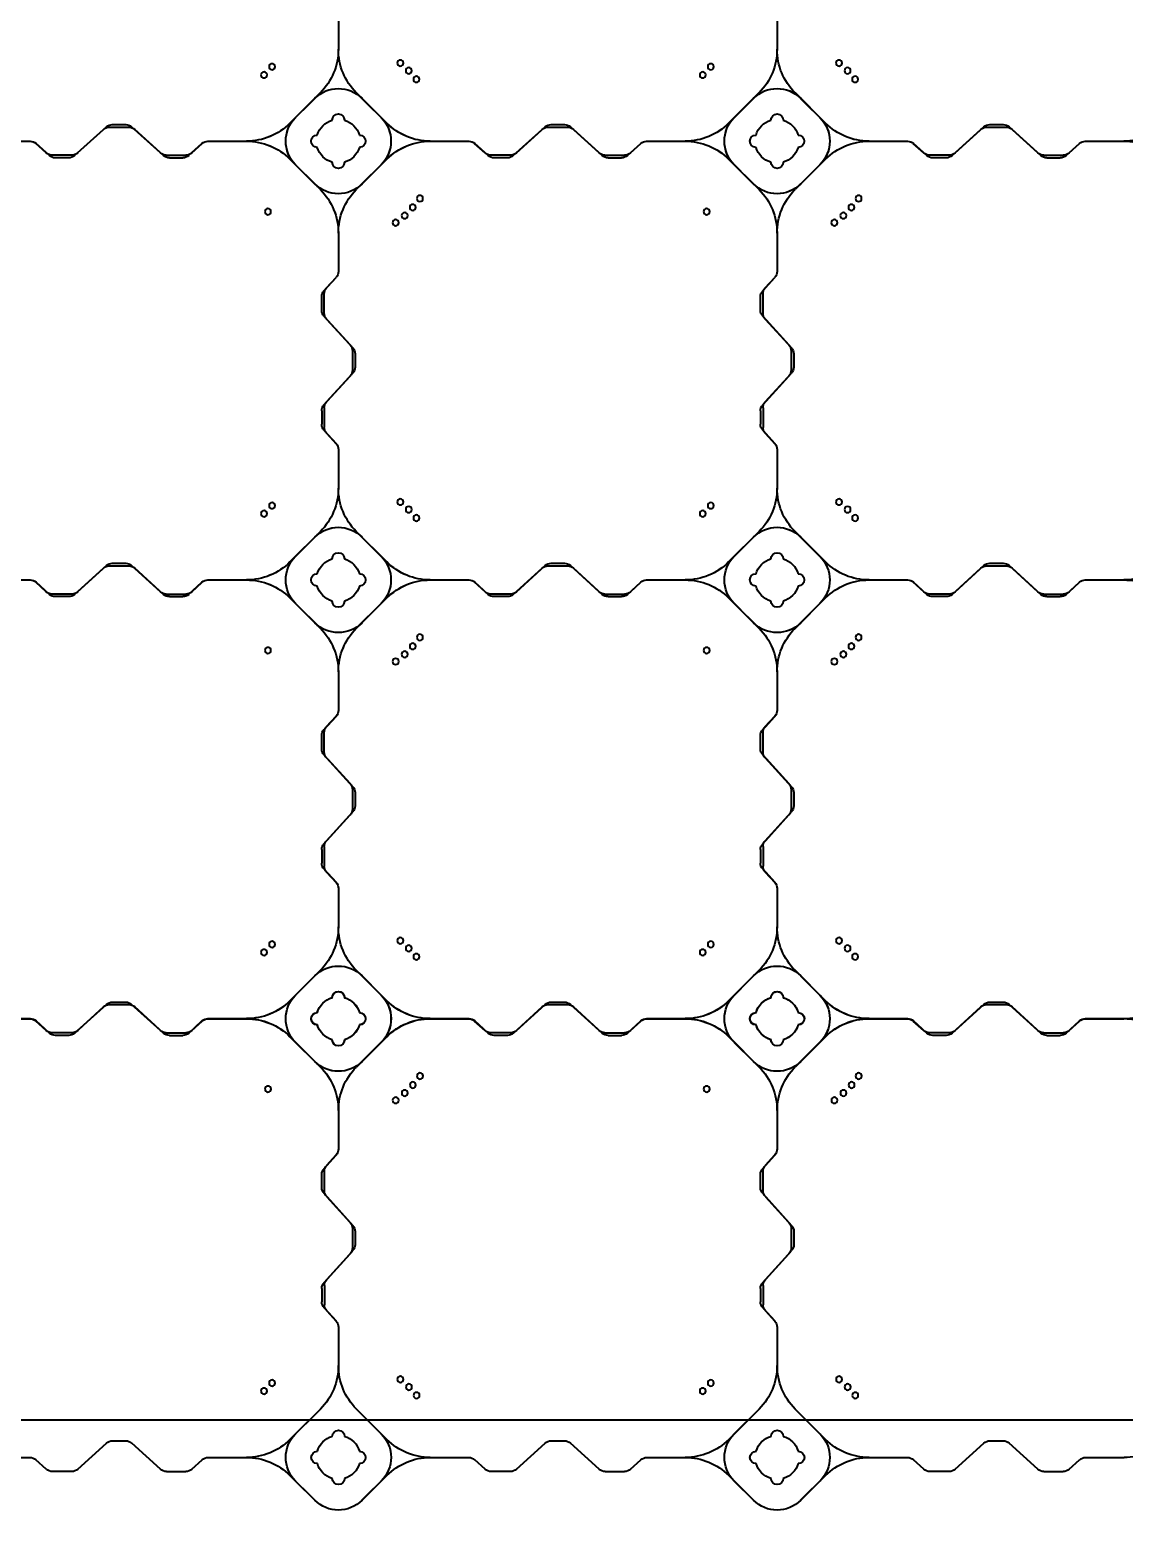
# Model space of a CAD drawing. Header units: millimetres. Extents: x -1612139 to -1260738, y 1141106 to 1536160.
# Drawn here: x -1315370 to -1314124, y 1253728 to 1255438 of the extents above; entities that cross this region are included whole.
import ezdxf

# ---------------------------------------------------------------- set-up
doc = ezdxf.new("R2010")
doc.units = ezdxf.units.MM
doc.header["$LTSCALE"] = 10
doc.layers.get('0').update_dxf_attribs({"linetype": 'CONTINUOUS'})
doc.layers.get('DEFPOINTS').update_dxf_attribs({"linetype": 'CONTINUOUS'})
doc.layers.add('W-FLOAT_BOWL浮筒', color=253, linetype='CONTINUOUS')
doc.styles.add('STANDARD_T3', font='simplex.shx', dxfattribs={"width": 0.7, "bigfont": 'gbcbig.shx'})
doc.dimstyles.new('W&&200', dxfattribs={"dimtxt": 700, "dimasz": 200, "dimexe": 500, "dimexo": 600, "dimgap": 200, "dimtad": 1, "dimdec": 0, "dimzin": 0, "dimdsep": 46, "dimtxsty": 'STANDARD_T3', "dimcen": 0.09, "dimclrd": 1, "dimclre": 1, "dimclrt": 7, "dimazin": 2, "dimtfac": 1, "dimtdec": 0, "dimtix": 1, "dimtmove": 2, "dimatfit": 3, "dimfxl": 100, "dimtolj": 1, "dimtzin": 0, "dimarcsym": 0})

# ---------------------------------------------------------------- blocks, each defined once
blk = doc.blocks.new('蓝色')
at = {"layer": 'W-FLOAT_BOWL浮筒', "color": 5}
for p, q in [((17979.5, 1549.2), (17951.2, 1520.9)), ((17957.5, 1527.3), (17979.4, 1549.2)), ((18033.2, 1549.2), (18055.2, 1527.3)), ((18033.2, 1549.2), (18061.5, 1520.9)), ((18479.5, 1549.2), (18451.2, 1520.9)), ((18457.5, 1527.3), (18479.4, 1549.2)), ((18533.2, 1549.2), (18555.2, 1527.3)), ((18533.2, 1549.2), (18561.5, 1520.9)), ((17673.5, 1513.8), (17661.6, 1503)), ((17702.5, 1516.4), (17680.2, 1516.4)), ((17709.2, 1513.8), (17742, 1484)), ((17803.5, 1513.8), (17770.7, 1484)), ((17810.2, 1516.4), (17832.5, 1516.4)), ((17839.2, 1513.8), (17851.1, 1503)), ((18173.5, 1513.8), (18161.6, 1503)), ((18202.5, 1516.4), (18180.2, 1516.4)), ((18209.2, 1513.8), (18242, 1484)), ((18303.5, 1513.8), (18270.7, 1484)), ((18310.2, 1516.4), (18332.5, 1516.4)), ((18339.2, 1513.8), (18351.1, 1503)), ((18673.5, 1513.8), (18661.6, 1503)), ((18702.5, 1516.4), (18680.2, 1516.4)), ((18709.2, 1513.8), (18742, 1484)), ((18803.5, 1513.8), (18770.7, 1484)), ((18810.2, 1516.4), (18832.5, 1516.4)), ((18839.2, 1513.8), (18851.1, 1503)), ((17610.9, 1500.4), (17654.9, 1500.4)), ((17857.8, 1500.4), (17901.6, 1500.4)), ((18110.9, 1500.4), (18154.9, 1500.4)), ((18357.8, 1500.4), (18401.6, 1500.4)), ((18610.9, 1500.4), (18654.9, 1500.4)), ((18857.8, 1500.4), (18901.6, 1500.4)), ((17748.7, 1481.4), (17764, 1481.4)), ((17985.8, 1445.1), (17951.1, 1479.9)), ((17957.5, 1473.5), (17985.8, 1445.2)), ((18026.8, 1445.1), (18061.6, 1479.9)), ((18055.2, 1473.5), (18026.8, 1445.2)), ((18248.7, 1481.4), (18264, 1481.4)), ((18485.8, 1445.1), (18451.1, 1479.9)), ((18457.5, 1473.5), (18485.8, 1445.2)), ((18526.8, 1445.1), (18561.6, 1479.9)), ((18555.2, 1473.5), (18526.8, 1445.2)), ((18748.7, 1481.4), (18764, 1481.4)), ((18006.3, 1351.6), (18006.3, 1395.8)), ((18006.3, 1351.8), (18006.3, 1395.8)), ((18506.3, 1351.6), (18506.3, 1395.8)), ((18506.3, 1351.8), (18506.3, 1395.8)), ((17989.9, 1329.7), (18003.7, 1344.9)), ((17992.9, 1333.2), (18003.7, 1345.1)), ((18489.9, 1329.7), (18503.7, 1344.9)), ((18492.9, 1333.2), (18503.7, 1345.1)), ((17987.3, 1307.7), (17987.3, 1323)), ((17990.3, 1304.2), (17990.3, 1326.5)), ((18487.3, 1307.7), (18487.3, 1323)), ((18490.3, 1304.2), (18490.3, 1326.5)), ((17989.9, 1301), (18019.7, 1268.2)), ((18489.9, 1301), (18519.7, 1268.2)), ((17992.9, 1297.5), (18022.7, 1264.7)), ((18492.9, 1297.5), (18522.7, 1264.7)), ((18022.3, 1239.2), (18022.3, 1261.5)), ((18025.3, 1242.7), (18025.3, 1258)), ((18522.3, 1239.2), (18522.3, 1261.5)), ((18525.3, 1242.7), (18525.3, 1258)), ((17989.9, 1199.7), (18019.7, 1232.5)), ((17992.9, 1203.2), (18022.7, 1236)), ((18489.9, 1199.7), (18519.7, 1232.5)), ((18492.9, 1203.2), (18522.7, 1236)), ((17987.3, 1193), (17987.3, 1177.7)), ((17990.3, 1196.5), (17990.3, 1174.2)), ((18487.3, 1193), (18487.3, 1177.7)), ((18490.3, 1196.5), (18490.3, 1174.2)), ((17989.9, 1171), (18003.7, 1155.8)), ((17992.9, 1167.5), (18003.7, 1155.6)), ((18489.9, 1171), (18503.7, 1155.8)), ((18492.9, 1167.5), (18503.7, 1155.6)), ((18006.3, 1105.1), (18006.3, 1149.1)), ((18006.3, 1105.1), (18006.3, 1148.9)), ((18506.3, 1105.1), (18506.3, 1149.1)), ((18506.3, 1105.1), (18506.3, 1148.9)), ((17951.1, 1020.9), (17985.8, 1055.6)), ((17979.5, 1049.2), (17951.2, 1020.9)), ((17957.5, 1027.2), (17985.8, 1055.5)), ((17957.5, 1027.3), (17979.4, 1049.2)), ((18061.6, 1020.9), (18026.8, 1055.6)), ((18055.2, 1027.2), (18026.8, 1055.5)), ((18033.2, 1049.2), (18055.2, 1027.3)), ((18033.2, 1049.2), (18061.5, 1020.9)), ((18451.1, 1020.9), (18485.8, 1055.6)), ((18479.5, 1049.2), (18451.2, 1020.9)), ((18457.5, 1027.2), (18485.8, 1055.5)), ((18457.5, 1027.3), (18479.4, 1049.2)), ((18561.6, 1020.9), (18526.8, 1055.6)), ((18555.2, 1027.2), (18526.8, 1055.5)), ((18533.2, 1049.2), (18555.2, 1027.3)), ((18533.2, 1049.2), (18561.5, 1020.9)), ((17673.5, 1013.8), (17661.6, 1003)), ((17677, 1016.8), (17661.8, 1003)), ((17702.5, 1016.4), (17680.2, 1016.4)), ((17699, 1019.4), (17683.7, 1019.4)), ((17705.7, 1016.8), (17738.5, 987)), ((17709.2, 1013.8), (17742, 984)), ((17803.5, 1013.8), (17770.7, 984)), ((17807, 1016.8), (17774.2, 987)), ((17810.2, 1016.4), (17832.5, 1016.4)), ((17813.7, 1019.4), (17829, 1019.4)), ((17835.7, 1016.8), (17850.9, 1003)), ((17839.2, 1013.8), (17851.1, 1003)), ((18173.5, 1013.8), (18161.6, 1003)), ((18177, 1016.8), (18161.8, 1003)), ((18202.5, 1016.4), (18180.2, 1016.4)), ((18199, 1019.4), (18183.7, 1019.4)), ((18205.7, 1016.8), (18238.5, 987)), ((18209.2, 1013.8), (18242, 984)), ((18303.5, 1013.8), (18270.7, 984)), ((18307, 1016.8), (18274.2, 987)), ((18310.2, 1016.4), (18332.5, 1016.4)), ((18313.7, 1019.4), (18329, 1019.4)), ((18335.7, 1016.8), (18350.9, 1003)), ((18339.2, 1013.8), (18351.1, 1003)), ((18673.5, 1013.8), (18661.6, 1003)), ((18677, 1016.8), (18661.8, 1003)), ((18702.5, 1016.4), (18680.2, 1016.4)), ((18699, 1019.4), (18683.7, 1019.4)), ((18705.7, 1016.8), (18738.5, 987)), ((18709.2, 1013.8), (18742, 984)), ((18803.5, 1013.8), (18770.7, 984)), ((18807, 1016.8), (18774.2, 987)), ((18810.2, 1016.4), (18832.5, 1016.4)), ((18813.7, 1019.4), (18829, 1019.4)), ((18835.7, 1016.8), (18850.9, 1003)), ((18839.2, 1013.8), (18851.1, 1003)), ((17610.9, 1000.4), (17654.9, 1000.4)), ((17610.9, 1000.4), (17655.1, 1000.4)), ((17857.6, 1000.4), (17901.6, 1000.4)), ((17857.8, 1000.4), (17901.6, 1000.4)), ((18110.9, 1000.4), (18154.9, 1000.4)), ((18110.9, 1000.4), (18155.1, 1000.4)), ((18357.6, 1000.4), (18401.6, 1000.4)), ((18357.8, 1000.4), (18401.6, 1000.4)), ((18610.9, 1000.4), (18654.9, 1000.4)), ((18610.9, 1000.4), (18655.1, 1000.4)), ((18857.6, 1000.4), (18901.6, 1000.4)), ((18857.8, 1000.4), (18901.6, 1000.4)), ((17745.2, 984.4), (17767.5, 984.4)), ((17748.7, 981.4), (17764, 981.4)), ((17985.8, 945.1), (17951.1, 979.9)), ((17979.5, 951.6), (17951.2, 979.9)), ((18026.8, 945.1), (18061.6, 979.9)), ((18033.2, 951.6), (18061.5, 979.9)), ((18245.2, 984.4), (18267.5, 984.4)), ((18248.7, 981.4), (18264, 981.4)), ((18485.8, 945.1), (18451.1, 979.9)), ((18479.5, 951.6), (18451.2, 979.9)), ((18526.8, 945.1), (18561.6, 979.9)), ((18533.2, 951.6), (18561.5, 979.9)), ((18745.2, 984.4), (18767.5, 984.4)), ((18748.7, 981.4), (18764, 981.4)), ((17957.5, 973.5), (17985.8, 945.2)), ((17979.4, 951.6), (17957.5, 973.5)), ((18055.2, 973.5), (18026.8, 945.2)), ((18055.2, 973.5), (18033.2, 951.6)), ((18457.5, 973.5), (18485.8, 945.2)), ((18479.4, 951.6), (18457.5, 973.5)), ((18555.2, 973.5), (18526.8, 945.2)), ((18555.2, 973.5), (18533.2, 951.6)), ((18006.3, 851.6), (18006.3, 895.8)), ((18006.3, 851.8), (18006.3, 895.8)), ((18506.3, 851.6), (18506.3, 895.8)), ((18506.3, 851.8), (18506.3, 895.8)), ((17989.9, 829.7), (18003.7, 844.9)), ((17992.9, 833.2), (18003.7, 845.1)), ((18489.9, 829.7), (18503.7, 844.9)), ((18492.9, 833.2), (18503.7, 845.1)), ((17987.3, 807.7), (17987.3, 823)), ((17990.3, 804.2), (17990.3, 826.5)), ((18487.3, 807.7), (18487.3, 823)), ((18490.3, 804.2), (18490.3, 826.5)), ((17989.9, 801), (18019.7, 768.2)), ((17992.9, 797.5), (18022.7, 764.7)), ((18489.9, 801), (18519.7, 768.2)), ((18492.9, 797.5), (18522.7, 764.7)), ((18022.3, 739.2), (18022.3, 761.5)), ((18025.3, 742.7), (18025.3, 758)), ((18522.3, 739.2), (18522.3, 761.5)), ((18525.3, 742.7), (18525.3, 758)), ((17992.9, 703.2), (18022.7, 736)), ((18492.9, 703.2), (18522.7, 736)), ((17989.9, 699.7), (18019.7, 732.5)), ((18489.9, 699.7), (18519.7, 732.5)), ((17987.3, 693), (17987.3, 677.7)), ((17990.3, 696.5), (17990.3, 674.2)), ((18487.3, 693), (18487.3, 677.7)), ((18490.3, 696.5), (18490.3, 674.2)), ((17989.9, 671), (18003.7, 655.8)), ((17992.9, 667.5), (18003.7, 655.6)), ((18489.9, 671), (18503.7, 655.8)), ((18492.9, 667.5), (18503.7, 655.6)), ((18006.3, 605.1), (18006.3, 649.1)), ((18006.3, 605.1), (18006.3, 648.9)), ((18506.3, 605.1), (18506.3, 649.1)), ((18506.3, 605.1), (18506.3, 648.9)), ((17951.1, 520.9), (17985.8, 555.6)), ((17979.5, 549.2), (17951.2, 520.9)), ((17957.5, 527.2), (17985.8, 555.5)), ((17957.5, 527.3), (17979.4, 549.2)), ((18061.6, 520.9), (18026.8, 555.6)), ((18055.2, 527.2), (18026.8, 555.5)), ((18033.2, 549.2), (18055.2, 527.3)), ((18033.2, 549.2), (18061.5, 520.9)), ((18451.1, 520.9), (18485.8, 555.6)), ((18479.5, 549.2), (18451.2, 520.9)), ((18457.5, 527.2), (18485.8, 555.5)), ((18457.5, 527.3), (18479.4, 549.2)), ((18561.6, 520.9), (18526.8, 555.6)), ((18555.2, 527.2), (18526.8, 555.5)), ((18533.2, 549.2), (18555.2, 527.3)), ((18533.2, 549.2), (18561.5, 520.9)), ((17673.5, 513.8), (17661.6, 503)), ((17677, 516.8), (17661.8, 503)), ((17702.5, 516.4), (17680.2, 516.4)), ((17699, 519.4), (17683.7, 519.4)), ((17705.7, 516.8), (17738.5, 487)), ((17709.2, 513.8), (17742, 484)), ((17803.5, 513.8), (17770.7, 484)), ((17807, 516.8), (17774.2, 487)), ((17810.2, 516.4), (17832.5, 516.4)), ((17813.7, 519.4), (17829, 519.4)), ((17835.7, 516.8), (17850.9, 503)), ((17839.2, 513.8), (17851.1, 503)), ((18173.5, 513.8), (18161.6, 503)), ((18177, 516.8), (18161.8, 503)), ((18202.5, 516.4), (18180.2, 516.4)), ((18199, 519.4), (18183.7, 519.4)), ((18205.7, 516.8), (18238.5, 487)), ((18209.2, 513.8), (18242, 484)), ((18303.5, 513.8), (18270.7, 484)), ((18307, 516.8), (18274.2, 487)), ((18310.2, 516.4), (18332.5, 516.4)), ((18313.7, 519.4), (18329, 519.4)), ((18335.7, 516.8), (18350.9, 503)), ((18339.2, 513.8), (18351.1, 503)), ((18673.5, 513.8), (18661.6, 503)), ((18677, 516.8), (18661.8, 503)), ((18702.5, 516.4), (18680.2, 516.4)), ((18699, 519.4), (18683.7, 519.4)), ((18705.7, 516.8), (18738.5, 487)), ((18709.2, 513.8), (18742, 484)), ((18803.5, 513.8), (18770.7, 484)), ((18807, 516.8), (18774.2, 487)), ((18810.2, 516.4), (18832.5, 516.4)), ((18813.7, 519.4), (18829, 519.4)), ((18835.7, 516.8), (18850.9, 503)), ((18839.2, 513.8), (18851.1, 503)), ((17610.9, 500.4), (17655.1, 500.4)), ((17610.9, 500.4), (17654.9, 500.4)), ((17857.6, 500.4), (17901.6, 500.4)), ((17857.8, 500.4), (17901.6, 500.4)), ((18110.9, 500.4), (18155.1, 500.4)), ((18110.9, 500.4), (18154.9, 500.4)), ((18357.6, 500.4), (18401.6, 500.4)), ((18357.8, 500.4), (18401.6, 500.4)), ((18610.9, 500.4), (18655.1, 500.4)), ((18610.9, 500.4), (18654.9, 500.4)), ((18857.6, 500.4), (18901.6, 500.4)), ((18857.8, 500.4), (18901.6, 500.4)), ((17745.2, 484.4), (17767.5, 484.4)), ((17748.7, 481.4), (17764, 481.4)), ((17985.8, 445.1), (17951.1, 479.9)), ((17979.5, 451.6), (17951.2, 479.9)), ((18026.8, 445.1), (18061.6, 479.9)), ((18033.2, 451.6), (18061.5, 479.9)), ((18245.2, 484.4), (18267.5, 484.4)), ((18248.7, 481.4), (18264, 481.4)), ((18485.8, 445.1), (18451.1, 479.9)), ((18479.5, 451.6), (18451.2, 479.9)), ((18526.8, 445.1), (18561.6, 479.9)), ((18533.2, 451.6), (18561.5, 479.9)), ((18745.2, 484.4), (18767.5, 484.4)), ((18748.7, 481.4), (18764, 481.4)), ((17979.4, 451.6), (17957.5, 473.5)), ((17957.5, 473.5), (17985.8, 445.2)), ((18055.2, 473.5), (18026.8, 445.2)), ((18055.2, 473.5), (18033.2, 451.6)), ((18479.4, 451.6), (18457.5, 473.5)), ((18457.5, 473.5), (18485.8, 445.2)), ((18555.2, 473.5), (18526.8, 445.2)), ((18555.2, 473.5), (18533.2, 451.6)), ((18006.3, 351.6), (18006.3, 395.8)), ((18006.3, 351.8), (18006.3, 395.8)), ((18506.3, 351.6), (18506.3, 395.8)), ((18506.3, 351.8), (18506.3, 395.8))]:
    blk.add_line(p, q, dxfattribs=at)
for centre in [(17921.6, 1424.8), (18086.6, 1420.1), (18095.3, 1429.8), (18421.6, 1424.8), (18586.6, 1420.1), (18595.3, 1429.8), (17930.8, 1415.6), (18076.9, 1411.4), (18430.8, 1415.6), (18576.9, 1411.4), (18071.6, 1093.3), (18571.6, 1093.3), (17926, 1080.7), (18081.9, 1085.1), (18091.1, 1075.9), (18426, 1080.7), (18581.9, 1085.1), (18591.1, 1075.9), (18099.2, 1065.7), (18599.2, 1065.7), (17921.6, 924.8), (18095.3, 929.8), (18421.6, 924.8), (18595.3, 929.8), (17930.8, 915.6), (18076.9, 911.4), (18086.6, 920.1), (18430.8, 915.6), (18576.9, 911.4), (18586.6, 920.1), (17926, 580.7), (18071.6, 593.3), (18081.9, 585.1), (18426, 580.7), (18571.6, 593.3), (18581.9, 585.1), (18091.1, 575.9), (18099.2, 565.7), (18591.1, 575.9), (18599.2, 565.7), (17921.6, 424.8), (18095.3, 429.8), (18421.6, 424.8), (18595.3, 429.8), (17930.8, 415.6), (18076.9, 411.4), (18086.6, 420.1), (18430.8, 415.6), (18576.9, 411.4), (18586.6, 420.1)]:
    blk.add_circle(centre, 3.5, dxfattribs=at)
for centre, radius, start, end in [((18006.3, 1522.3), 38, 45, 135), ((18006.4, 1522.3), 38, 45, 135), ((18506.3, 1522.3), 38, 45, 135), ((18506.4, 1522.3), 38, 45, 135), ((17984.4, 1500.4), 38, 135, 225), ((18006.3, 1500.4), 25, 106.2602, 163.7398), ((18006.3, 1500.4), 25, 106.2602, 163.7398), ((18006.3, 1524.4), 7, 0, 180), ((18006.3, 1524.4), 7, 0, 180), ((18006.3, 1500.4), 25, 16.2602, 73.7398), ((18006.3, 1500.4), 25, 16.2602, 73.7398), ((18028.3, 1500.4), 38, 315, 45), ((18484.4, 1500.4), 38, 135, 225), ((18506.3, 1500.4), 25, 106.2602, 163.7398), ((18506.3, 1500.4), 25, 106.2602, 163.7398), ((18506.3, 1524.4), 7, 0, 180), ((18506.3, 1524.4), 7, 0, 180), ((18506.3, 1500.4), 25, 16.2602, 73.7398), ((18506.3, 1500.4), 25, 16.2602, 73.7398), ((18528.3, 1500.4), 38, 315, 45), ((17680.2, 1506.4), 10, 90, 132.2737), ((17702.5, 1506.4), 10, 47.7263, 90), ((17810.2, 1506.4), 10, 90, 132.2737), ((17832.5, 1506.4), 10, 47.7263, 90), ((17901.7, 1570.4), 70, 270, 315), ((17982.3, 1500.4), 7, 90, 270), ((17982.3, 1500.4), 7, 90, 270), ((18030.3, 1500.4), 7, 270, 90), ((18030.3, 1500.4), 7, 270, 90), ((18111, 1570.4), 70, 225, 270), ((18180.2, 1506.4), 10, 90, 132.2737), ((18202.5, 1506.4), 10, 47.7263, 90), ((18310.2, 1506.4), 10, 90, 132.2737), ((18332.5, 1506.4), 10, 47.7263, 90), ((18401.7, 1570.4), 70, 270, 315), ((18482.3, 1500.4), 7, 90, 270), ((18482.3, 1500.4), 7, 90, 270), ((18530.3, 1500.4), 7, 270, 90), ((18530.3, 1500.4), 7, 270, 90), ((18611, 1570.4), 70, 225, 270), ((18680.2, 1506.4), 10, 90, 132.2737), ((18702.5, 1506.4), 10, 47.7263, 90), ((18810.2, 1506.4), 10, 90, 132.2737), ((18832.5, 1506.4), 10, 47.7263, 90), ((17654.9, 1510.4), 10, 270, 312.2737), ((17857.8, 1510.4), 10, 227.7263, 270), ((17901.6, 1430.4), 70, 45, 90), ((18006.3, 1500.4), 25, 196.2602, 253.7398), ((18006.3, 1500.4), 25, 196.2602, 253.7398), ((18006.3, 1500.4), 25, 286.2602, 343.7398), ((18006.3, 1500.4), 25, 286.2602, 343.7398), ((18111.1, 1430.4), 70, 90, 135), ((18154.9, 1510.4), 10, 270, 312.2737), ((18357.8, 1510.4), 10, 227.7263, 270), ((18401.6, 1430.4), 70, 45, 90), ((18506.3, 1500.4), 25, 196.2602, 253.7398), ((18506.3, 1500.4), 25, 196.2602, 253.7398), ((18506.3, 1500.4), 25, 286.2602, 343.7398), ((18506.3, 1500.4), 25, 286.2602, 343.7398), ((18611.1, 1430.4), 70, 90, 135), ((18654.9, 1510.4), 10, 270, 312.2737), ((18857.8, 1510.4), 10, 227.7263, 270), ((18901.6, 1430.4), 70, 45, 90), ((17748.7, 1491.4), 10, 227.7263, 270), ((17764, 1491.4), 10, 270, 312.2737), ((18006.3, 1476.4), 7, 180, 0), ((18006.3, 1476.4), 7, 180, 0), ((18248.7, 1491.4), 10, 227.7263, 270), ((18264, 1491.4), 10, 270, 312.2737), ((18506.3, 1476.4), 7, 180, 0), ((18506.3, 1476.4), 7, 180, 0), ((18748.7, 1491.4), 10, 227.7263, 270), ((18764, 1491.4), 10, 270, 312.2737), ((17936.3, 1395.7), 70, 0, 45), ((17936.3, 1395.7), 70, 0, 45), ((18076.3, 1395.7), 70, 135, 180), ((18076.3, 1395.7), 70, 135, 180), ((18436.3, 1395.7), 70, 0, 45), ((18436.3, 1395.7), 70, 0, 45), ((18576.3, 1395.7), 70, 135, 180), ((18576.3, 1395.7), 70, 135, 180), ((17996.3, 1351.8), 10, 317.7263, 0), ((17996.3, 1351.6), 10, 317.7263, 0), ((18496.3, 1351.8), 10, 317.7263, 0), ((18496.3, 1351.6), 10, 317.7263, 0), ((17997.3, 1323), 10, 137.7263, 180), ((18000.3, 1326.5), 10, 137.7263, 180), ((18497.3, 1323), 10, 137.7263, 180), ((18500.3, 1326.5), 10, 137.7263, 180), ((17997.3, 1307.7), 10, 180, 222.2737), ((18000.3, 1304.2), 10, 180, 222.2737), ((18497.3, 1307.7), 10, 180, 222.2737), ((18500.3, 1304.2), 10, 180, 222.2737), ((18012.3, 1261.5), 10, 0, 42.2737), ((18512.3, 1261.5), 10, 0, 42.2737), ((18015.3, 1258), 10, 0, 42.2737), ((18515.3, 1258), 10, 0, 42.2737), ((18012.3, 1239.2), 10, 317.7263, 0), ((18015.3, 1242.7), 10, 317.7263, 0), ((18512.3, 1239.2), 10, 317.7263, 0), ((18515.3, 1242.7), 10, 317.7263, 0), ((17997.3, 1193), 10, 137.7263, 180), ((18000.3, 1196.5), 10, 137.7263, 180), ((18497.3, 1193), 10, 137.7263, 180), ((18500.3, 1196.5), 10, 137.7263, 180), ((17997.3, 1177.7), 10, 180, 222.2737), ((18000.3, 1174.2), 10, 180, 222.2737), ((18497.3, 1177.7), 10, 180, 222.2737), ((18500.3, 1174.2), 10, 180, 222.2737), ((17996.3, 1149.1), 10, 0, 42.2737), ((17996.3, 1148.9), 10, 0, 42.2737), ((18496.3, 1149.1), 10, 0, 42.2737), ((18496.3, 1148.9), 10, 0, 42.2737), ((17936.3, 1105.1), 70, 315, 0), ((17936.3, 1105), 70, 315, 0), ((18076.3, 1105.1), 70, 180, 225), ((18076.3, 1105), 70, 180, 225), ((18436.3, 1105.1), 70, 315, 0), ((18436.3, 1105), 70, 315, 0), ((18576.3, 1105.1), 70, 180, 225), ((18576.3, 1105), 70, 180, 225), ((18006.3, 1022.3), 38, 45, 135), ((18006.4, 1022.3), 38, 45, 135), ((18506.3, 1022.3), 38, 45, 135), ((18506.4, 1022.3), 38, 45, 135), ((17984.4, 1000.4), 38, 135, 225), ((17984.4, 1000.3), 38, 135, 225), ((18006.3, 1024.4), 7, 0, 180), ((18006.3, 1024.4), 7, 0, 180), ((18006.3, 1024.4), 7, 0, 180), ((18006.3, 1024.4), 7, 0, 180), ((18028.3, 1000.4), 38, 315, 45), ((18028.3, 1000.3), 38, 315, 45), ((18484.4, 1000.4), 38, 135, 225), ((18484.4, 1000.3), 38, 135, 225), ((18506.3, 1024.4), 7, 0, 180), ((18506.3, 1024.4), 7, 0, 180), ((18506.3, 1024.4), 7, 0, 180), ((18506.3, 1024.4), 7, 0, 180), ((18528.3, 1000.4), 38, 315, 45), ((18528.3, 1000.3), 38, 315, 45), ((17680.2, 1006.4), 10, 90, 132.2737), ((17683.7, 1009.4), 10, 90, 132.2737), ((17699, 1009.4), 10, 47.7263, 90), ((17702.5, 1006.4), 10, 47.7263, 90), ((17810.2, 1006.4), 10, 90, 132.2737), ((17813.7, 1009.4), 10, 90, 132.2737), ((17829, 1009.4), 10, 47.7263, 90), ((17832.5, 1006.4), 10, 47.7263, 90), ((17901.6, 1070.4), 70, 270, 315), ((17901.7, 1070.4), 70, 270, 315), ((18006.3, 1000.4), 25, 106.2602, 163.7398), ((18006.3, 1000.4), 25, 106.2602, 163.7398), ((18006.3, 1000.4), 25, 106.2602, 163.7398), ((18006.3, 1000.4), 25, 106.2602, 163.7398), ((18006.3, 1000.4), 25, 16.2602, 73.7398), ((18006.3, 1000.4), 25, 16.2602, 73.7398), ((18006.3, 1000.4), 25, 16.2602, 73.7398), ((18006.3, 1000.4), 25, 16.2602, 73.7398), ((18111, 1070.4), 70, 225, 270), ((18111.1, 1070.4), 70, 225, 270), ((18180.2, 1006.4), 10, 90, 132.2737), ((18183.7, 1009.4), 10, 90, 132.2737), ((18199, 1009.4), 10, 47.7263, 90), ((18202.5, 1006.4), 10, 47.7263, 90), ((18310.2, 1006.4), 10, 90, 132.2737), ((18313.7, 1009.4), 10, 90, 132.2737), ((18329, 1009.4), 10, 47.7263, 90), ((18332.5, 1006.4), 10, 47.7263, 90), ((18401.6, 1070.4), 70, 270, 315), ((18401.7, 1070.4), 70, 270, 315), ((18506.3, 1000.4), 25, 106.2602, 163.7398), ((18506.3, 1000.4), 25, 106.2602, 163.7398), ((18506.3, 1000.4), 25, 106.2602, 163.7398), ((18506.3, 1000.4), 25, 106.2602, 163.7398), ((18506.3, 1000.4), 25, 16.2602, 73.7398), ((18506.3, 1000.4), 25, 16.2602, 73.7398), ((18506.3, 1000.4), 25, 16.2602, 73.7398), ((18506.3, 1000.4), 25, 16.2602, 73.7398), ((18611, 1070.4), 70, 225, 270), ((18611.1, 1070.4), 70, 225, 270), ((18680.2, 1006.4), 10, 90, 132.2737), ((18683.7, 1009.4), 10, 90, 132.2737), ((18699, 1009.4), 10, 47.7263, 90), ((18702.5, 1006.4), 10, 47.7263, 90), ((18810.2, 1006.4), 10, 90, 132.2737), ((18813.7, 1009.4), 10, 90, 132.2737), ((18829, 1009.4), 10, 47.7263, 90), ((18832.5, 1006.4), 10, 47.7263, 90), ((18901.6, 1070.4), 70, 270, 315), ((17654.9, 1010.4), 10, 270, 312.2737), ((17655.1, 1010.4), 10, 270, 312.2737), ((17857.6, 1010.4), 10, 227.7263, 270), ((17857.8, 1010.4), 10, 227.7263, 270), ((17901.6, 930.4), 70, 45, 90), ((17901.7, 930.4), 70, 45, 90), ((17982.3, 1000.4), 7, 90, 270), ((17982.3, 1000.4), 7, 90, 270), ((17982.3, 1000.4), 7, 90, 270), ((17982.3, 1000.4), 7, 90, 270), ((18006.3, 1000.4), 25, 196.2602, 253.7398), ((18006.3, 1000.4), 25, 196.2602, 253.7398), ((18006.3, 1000.4), 25, 196.2602, 253.7398), ((18006.3, 1000.4), 25, 196.2602, 253.7398), ((18006.3, 1000.4), 25, 286.2602, 343.7398), ((18006.3, 1000.4), 25, 286.2602, 343.7398), ((18006.3, 1000.4), 25, 286.2602, 343.7398), ((18006.3, 1000.4), 25, 286.2602, 343.7398), ((18030.3, 1000.4), 7, 270, 90), ((18030.3, 1000.4), 7, 270, 90), ((18030.3, 1000.4), 7, 270, 90), ((18030.3, 1000.4), 7, 270, 90), ((18111, 930.4), 70, 90, 135), ((18111.1, 930.4), 70, 90, 135), ((18154.9, 1010.4), 10, 270, 312.2737), ((18155.1, 1010.4), 10, 270, 312.2737), ((18357.6, 1010.4), 10, 227.7263, 270), ((18357.8, 1010.4), 10, 227.7263, 270), ((18401.6, 930.4), 70, 45, 90), ((18401.7, 930.4), 70, 45, 90), ((18482.3, 1000.4), 7, 90, 270), ((18482.3, 1000.4), 7, 90, 270), ((18482.3, 1000.4), 7, 90, 270), ((18482.3, 1000.4), 7, 90, 270), ((18506.3, 1000.4), 25, 196.2602, 253.7398), ((18506.3, 1000.4), 25, 196.2602, 253.7398), ((18506.3, 1000.4), 25, 196.2602, 253.7398), ((18506.3, 1000.4), 25, 196.2602, 253.7398), ((18506.3, 1000.4), 25, 286.2602, 343.7398), ((18506.3, 1000.4), 25, 286.2602, 343.7398), ((18506.3, 1000.4), 25, 286.2602, 343.7398), ((18506.3, 1000.4), 25, 286.2602, 343.7398), ((18530.3, 1000.4), 7, 270, 90), ((18530.3, 1000.4), 7, 270, 90), ((18530.3, 1000.4), 7, 270, 90), ((18530.3, 1000.4), 7, 270, 90), ((18611, 930.4), 70, 90, 135), ((18611.1, 930.4), 70, 90, 135), ((18654.9, 1010.4), 10, 270, 312.2737), ((18655.1, 1010.4), 10, 270, 312.2737), ((18857.6, 1010.4), 10, 227.7263, 270), ((18857.8, 1010.4), 10, 227.7263, 270), ((18901.6, 930.4), 70, 45, 90), ((17745.2, 994.4), 10, 227.7263, 270), ((17748.7, 991.4), 10, 227.7263, 270), ((17764, 991.4), 10, 270, 312.2737), ((17767.5, 994.4), 10, 270, 312.2737), ((18006.3, 976.4), 7, 180, 0), ((18006.3, 976.4), 7, 180, 0), ((18006.3, 976.4), 7, 180, 0), ((18006.3, 976.4), 7, 180, 0), ((18245.2, 994.4), 10, 227.7263, 270), ((18248.7, 991.4), 10, 227.7263, 270), ((18264, 991.4), 10, 270, 312.2737), ((18267.5, 994.4), 10, 270, 312.2737), ((18506.3, 976.4), 7, 180, 0), ((18506.3, 976.4), 7, 180, 0), ((18506.3, 976.4), 7, 180, 0), ((18506.3, 976.4), 7, 180, 0), ((18745.2, 994.4), 10, 227.7263, 270), ((18748.7, 991.4), 10, 227.7263, 270), ((18764, 991.4), 10, 270, 312.2737), ((18767.5, 994.4), 10, 270, 312.2737), ((18006.3, 978.4), 38, 225, 315), ((18006.4, 978.4), 38, 225, 315), ((17936.3, 895.7), 70, 0, 45), ((17936.3, 895.7), 70, 0, 45), ((18076.3, 895.7), 70, 135, 180), ((18076.3, 895.7), 70, 135, 180), ((18506.3, 978.4), 38, 225, 315), ((18506.4, 978.4), 38, 225, 315), ((18436.3, 895.7), 70, 0, 45), ((18436.3, 895.7), 70, 0, 45), ((18576.3, 895.7), 70, 135, 180), ((18576.3, 895.7), 70, 135, 180), ((17996.3, 851.8), 10, 317.7263, 0), ((17996.3, 851.6), 10, 317.7263, 0), ((18496.3, 851.8), 10, 317.7263, 0), ((18496.3, 851.6), 10, 317.7263, 0), ((17997.3, 823), 10, 137.7263, 180), ((18000.3, 826.5), 10, 137.7263, 180), ((18497.3, 823), 10, 137.7263, 180), ((18500.3, 826.5), 10, 137.7263, 180), ((17997.3, 807.7), 10, 180, 222.2737), ((18000.3, 804.2), 10, 180, 222.2737), ((18497.3, 807.7), 10, 180, 222.2737), ((18500.3, 804.2), 10, 180, 222.2737), ((18012.3, 761.5), 10, 0, 42.2737), ((18015.3, 758), 10, 0, 42.2737), ((18512.3, 761.5), 10, 0, 42.2737), ((18515.3, 758), 10, 0, 42.2737), ((18012.3, 739.2), 10, 317.7263, 0), ((18015.3, 742.7), 10, 317.7263, 0), ((18512.3, 739.2), 10, 317.7263, 0), ((18515.3, 742.7), 10, 317.7263, 0), ((18000.3, 696.5), 10, 137.7263, 180), ((18500.3, 696.5), 10, 137.7263, 180), ((17997.3, 693), 10, 137.7263, 180), ((18497.3, 693), 10, 137.7263, 180), ((17997.3, 677.7), 10, 180, 222.2737), ((18000.3, 674.2), 10, 180, 222.2737), ((18497.3, 677.7), 10, 180, 222.2737), ((18500.3, 674.2), 10, 180, 222.2737), ((17996.3, 649.1), 10, 0, 42.2737), ((17996.3, 648.9), 10, 0, 42.2737), ((18496.3, 649.1), 10, 0, 42.2737), ((18496.3, 648.9), 10, 0, 42.2737), ((17936.3, 605.1), 70, 315, 0), ((17936.3, 605), 70, 315, 0), ((18076.3, 605.1), 70, 180, 225), ((18076.3, 605), 70, 180, 225), ((18436.3, 605.1), 70, 315, 0), ((18436.3, 605), 70, 315, 0), ((18576.3, 605.1), 70, 180, 225), ((18576.3, 605), 70, 180, 225), ((18006.3, 522.3), 38, 45, 135), ((18006.4, 522.3), 38, 45, 135), ((18506.3, 522.3), 38, 45, 135), ((18506.4, 522.3), 38, 45, 135), ((18006.3, 524.4), 7, 0, 180), ((18006.3, 524.4), 7, 0, 180), ((18006.3, 524.4), 7, 0, 180), ((18006.3, 524.4), 7, 0, 180), ((18506.3, 524.4), 7, 0, 180), ((18506.3, 524.4), 7, 0, 180), ((18506.3, 524.4), 7, 0, 180), ((18506.3, 524.4), 7, 0, 180), ((17680.2, 506.4), 10, 90, 132.2737), ((17683.7, 509.4), 10, 90, 132.2737), ((17699, 509.4), 10, 47.7263, 90), ((17702.5, 506.4), 10, 47.7263, 90), ((17810.2, 506.4), 10, 90, 132.2737), ((17813.7, 509.4), 10, 90, 132.2737), ((17829, 509.4), 10, 47.7263, 90), ((17832.5, 506.4), 10, 47.7263, 90), ((17901.6, 570.4), 70, 270, 315), ((17901.7, 570.4), 70, 270, 315), ((17984.4, 500.4), 38, 135, 225), ((17984.4, 500.3), 38, 135, 225), ((18006.3, 500.4), 25, 106.2602, 163.7398), ((18006.3, 500.4), 25, 106.2602, 163.7398), ((18006.3, 500.4), 25, 106.2602, 163.7398), ((18006.3, 500.4), 25, 106.2602, 163.7398), ((18006.3, 500.4), 25, 16.2602, 73.7398), ((18006.3, 500.4), 25, 16.2602, 73.7398), ((18006.3, 500.4), 25, 16.2602, 73.7398), ((18006.3, 500.4), 25, 16.2602, 73.7398), ((18028.3, 500.4), 38, 315, 45), ((18028.3, 500.3), 38, 315, 45), ((18111, 570.4), 70, 225, 270), ((18111.1, 570.4), 70, 225, 270), ((18180.2, 506.4), 10, 90, 132.2737), ((18183.7, 509.4), 10, 90, 132.2737), ((18199, 509.4), 10, 47.7263, 90), ((18202.5, 506.4), 10, 47.7263, 90), ((18310.2, 506.4), 10, 90, 132.2737), ((18313.7, 509.4), 10, 90, 132.2737), ((18329, 509.4), 10, 47.7263, 90), ((18332.5, 506.4), 10, 47.7263, 90), ((18401.6, 570.4), 70, 270, 315), ((18401.7, 570.4), 70, 270, 315), ((18484.4, 500.4), 38, 135, 225), ((18484.4, 500.3), 38, 135, 225), ((18506.3, 500.4), 25, 106.2602, 163.7398), ((18506.3, 500.4), 25, 106.2602, 163.7398), ((18506.3, 500.4), 25, 106.2602, 163.7398), ((18506.3, 500.4), 25, 106.2602, 163.7398), ((18506.3, 500.4), 25, 16.2602, 73.7398), ((18506.3, 500.4), 25, 16.2602, 73.7398), ((18506.3, 500.4), 25, 16.2602, 73.7398), ((18506.3, 500.4), 25, 16.2602, 73.7398), ((18528.3, 500.4), 38, 315, 45), ((18528.3, 500.3), 38, 315, 45), ((18611, 570.4), 70, 225, 270), ((18611.1, 570.4), 70, 225, 270), ((18680.2, 506.4), 10, 90, 132.2737), ((18683.7, 509.4), 10, 90, 132.2737), ((18699, 509.4), 10, 47.7263, 90), ((18702.5, 506.4), 10, 47.7263, 90), ((18810.2, 506.4), 10, 90, 132.2737), ((18813.7, 509.4), 10, 90, 132.2737), ((18829, 509.4), 10, 47.7263, 90), ((18832.5, 506.4), 10, 47.7263, 90), ((18901.6, 570.4), 70, 270, 315), ((17654.9, 510.4), 10, 270, 312.2737), ((17655.1, 510.4), 10, 270, 312.2737), ((17857.6, 510.4), 10, 227.7263, 270), ((17857.8, 510.4), 10, 227.7263, 270), ((17901.6, 430.4), 70, 45, 90), ((17901.7, 430.4), 70, 45, 90), ((17982.3, 500.4), 7, 90, 270), ((17982.3, 500.4), 7, 90, 270), ((17982.3, 500.4), 7, 90, 270), ((17982.3, 500.4), 7, 90, 270), ((18030.3, 500.4), 7, 270, 90), ((18030.3, 500.4), 7, 270, 90), ((18030.3, 500.4), 7, 270, 90), ((18030.3, 500.4), 7, 270, 90), ((18111, 430.4), 70, 90, 135), ((18111.1, 430.4), 70, 90, 135), ((18154.9, 510.4), 10, 270, 312.2737), ((18155.1, 510.4), 10, 270, 312.2737), ((18357.6, 510.4), 10, 227.7263, 270), ((18357.8, 510.4), 10, 227.7263, 270), ((18401.6, 430.4), 70, 45, 90), ((18401.7, 430.4), 70, 45, 90), ((18482.3, 500.4), 7, 90, 270), ((18482.3, 500.4), 7, 90, 270), ((18482.3, 500.4), 7, 90, 270), ((18482.3, 500.4), 7, 90, 270), ((18530.3, 500.4), 7, 270, 90), ((18530.3, 500.4), 7, 270, 90), ((18530.3, 500.4), 7, 270, 90), ((18530.3, 500.4), 7, 270, 90), ((18611, 430.4), 70, 90, 135), ((18611.1, 430.4), 70, 90, 135), ((18654.9, 510.4), 10, 270, 312.2737), ((18655.1, 510.4), 10, 270, 312.2737), ((18857.6, 510.4), 10, 227.7263, 270), ((18857.8, 510.4), 10, 227.7263, 270), ((18901.6, 430.4), 70, 45, 90), ((17745.2, 494.4), 10, 227.7263, 270), ((17748.7, 491.4), 10, 227.7263, 270), ((17764, 491.4), 10, 270, 312.2737), ((17767.5, 494.4), 10, 270, 312.2737), ((18006.3, 500.4), 25, 196.2602, 253.7398), ((18006.3, 500.4), 25, 196.2602, 253.7398), ((18006.3, 500.4), 25, 196.2602, 253.7398), ((18006.3, 500.4), 25, 196.2602, 253.7398), ((18006.3, 500.4), 25, 286.2602, 343.7398), ((18006.3, 500.4), 25, 286.2602, 343.7398), ((18006.3, 500.4), 25, 286.2602, 343.7398), ((18006.3, 500.4), 25, 286.2602, 343.7398), ((18245.2, 494.4), 10, 227.7263, 270), ((18248.7, 491.4), 10, 227.7263, 270), ((18264, 491.4), 10, 270, 312.2737), ((18267.5, 494.4), 10, 270, 312.2737), ((18506.3, 500.4), 25, 196.2602, 253.7398), ((18506.3, 500.4), 25, 196.2602, 253.7398), ((18506.3, 500.4), 25, 196.2602, 253.7398), ((18506.3, 500.4), 25, 196.2602, 253.7398), ((18506.3, 500.4), 25, 286.2602, 343.7398), ((18506.3, 500.4), 25, 286.2602, 343.7398), ((18506.3, 500.4), 25, 286.2602, 343.7398), ((18506.3, 500.4), 25, 286.2602, 343.7398), ((18745.2, 494.4), 10, 227.7263, 270), ((18748.7, 491.4), 10, 227.7263, 270), ((18764, 491.4), 10, 270, 312.2737), ((18767.5, 494.4), 10, 270, 312.2737), ((18006.3, 476.4), 7, 180, 0), ((18006.3, 476.4), 7, 180, 0), ((18006.3, 476.4), 7, 180, 0), ((18006.3, 476.4), 7, 180, 0), ((18506.3, 476.4), 7, 180, 0), ((18506.3, 476.4), 7, 180, 0), ((18506.3, 476.4), 7, 180, 0), ((18506.3, 476.4), 7, 180, 0), ((18006.3, 478.4), 38, 225, 315), ((18006.4, 478.4), 38, 225, 315), ((17936.3, 395.7), 70, 0, 45), ((17936.3, 395.7), 70, 0, 45), ((18076.3, 395.7), 70, 135, 180), ((18076.3, 395.7), 70, 135, 180), ((18506.3, 478.4), 38, 225, 315), ((18506.4, 478.4), 38, 225, 315), ((18436.3, 395.7), 70, 0, 45), ((18436.3, 395.7), 70, 0, 45), ((18576.3, 395.7), 70, 135, 180), ((18576.3, 395.7), 70, 135, 180)]:
    blk.add_arc(centre, radius, start, end, dxfattribs=at)
blk = doc.blocks.new('橙色')
at = {"layer": 'W-FLOAT_BOWL浮筒', "color": 30}
for p, q in [((18473.2, 2548.8), (18444.8, 2520.5)), ((18451.2, 2526.9), (18473.1, 2548.8)), ((18526.8, 2548.8), (18555.2, 2520.5)), ((18526.9, 2548.8), (18548.8, 2526.9)), ((18973.2, 2548.8), (18944.8, 2520.5)), ((18951.2, 2526.9), (18973.1, 2548.8)), ((19026.8, 2548.8), (19055.2, 2520.5)), ((19026.9, 2548.8), (19048.8, 2526.9)), ((18196.1, 2516), (18173.9, 2516)), ((18303.9, 2516), (18326.1, 2516)), ((18696.1, 2516), (18673.9, 2516)), ((18803.9, 2516), (18826.1, 2516)), ((19196.1, 2516), (19173.9, 2516)), ((19303.9, 2516), (19326.1, 2516)), ((18104.6, 2500), (18148.5, 2500)), ((18167.1, 2513.4), (18155.3, 2502.6)), ((18202.9, 2513.4), (18235.6, 2483.6)), ((18297.1, 2513.4), (18264.4, 2483.6)), ((18332.9, 2513.4), (18344.7, 2502.6)), ((18351.5, 2500), (18395.3, 2500)), ((18604.6, 2500), (18648.5, 2500)), ((18667.1, 2513.4), (18655.3, 2502.6)), ((18702.9, 2513.4), (18735.6, 2483.6)), ((18797.1, 2513.4), (18764.4, 2483.6)), ((18832.9, 2513.4), (18844.7, 2502.6)), ((18851.5, 2500), (18895.3, 2500)), ((19104.6, 2500), (19148.5, 2500)), ((19167.1, 2513.4), (19155.3, 2502.6)), ((19202.9, 2513.4), (19235.6, 2483.6)), ((19297.1, 2513.4), (19264.4, 2483.6)), ((19332.9, 2513.4), (19344.7, 2502.6)), ((19351.5, 2500), (19395.3, 2500)), ((18242.4, 2481), (18257.6, 2481)), ((18742.4, 2481), (18757.6, 2481)), ((19242.4, 2481), (19257.6, 2481)), ((18479.5, 2444.8), (18444.8, 2479.5)), ((18451.2, 2473.2), (18479.5, 2444.8)), ((18520.5, 2444.8), (18555.2, 2479.5)), ((18548.8, 2473.2), (18520.5, 2444.8)), ((18979.5, 2444.8), (18944.8, 2479.5)), ((18951.2, 2473.2), (18979.5, 2444.8)), ((19020.5, 2444.8), (19055.2, 2479.5)), ((19048.8, 2473.2), (19020.5, 2444.8)), ((18500, 2351.3), (18500, 2395.4)), ((18500, 2351.5), (18500, 2395.4)), ((19000, 2351.3), (19000, 2395.4)), ((19000, 2351.5), (19000, 2395.4)), ((18483.6, 2329.4), (18497.4, 2344.5)), ((18486.6, 2332.9), (18497.4, 2344.7)), ((18983.6, 2329.4), (18997.4, 2344.5)), ((18986.6, 2332.9), (18997.4, 2344.7)), ((18484, 2303.9), (18484, 2326.1)), ((18984, 2303.9), (18984, 2326.1)), ((18481, 2307.4), (18481, 2322.6)), ((18981, 2307.4), (18981, 2322.6)), ((18483.6, 2300.6), (18513.4, 2267.9)), ((18486.6, 2297.1), (18516.4, 2264.4)), ((18983.6, 2300.6), (19013.4, 2267.9)), ((18986.6, 2297.1), (19016.4, 2264.4)), ((18516, 2238.9), (18516, 2261.1)), ((19016, 2238.9), (19016, 2261.1)), ((18519, 2242.4), (18519, 2257.6)), ((19019, 2242.4), (19019, 2257.6)), ((18483.6, 2199.4), (18513.4, 2232.1)), ((18486.6, 2202.9), (18516.4, 2235.6)), ((18983.6, 2199.4), (19013.4, 2232.1)), ((18986.6, 2202.9), (19016.4, 2235.6)), ((18481, 2192.6), (18481, 2177.4)), ((18484, 2196.1), (18484, 2173.9)), ((18981, 2192.6), (18981, 2177.4)), ((18984, 2196.1), (18984, 2173.9)), ((18483.6, 2170.6), (18497.4, 2155.5)), ((18486.6, 2167.1), (18497.4, 2155.3)), ((18983.6, 2170.6), (18997.4, 2155.5)), ((18986.6, 2167.1), (18997.4, 2155.3)), ((18500, 2104.7), (18500, 2148.7)), ((18500, 2104.7), (18500, 2148.5)), ((19000, 2104.7), (19000, 2148.7)), ((19000, 2104.7), (19000, 2148.5)), ((18444.8, 2020.5), (18479.5, 2055.2)), ((18451.2, 2026.8), (18479.5, 2055.2)), ((18548.8, 2026.8), (18520.5, 2055.2)), ((18555.2, 2020.5), (18520.5, 2055.2)), ((18944.8, 2020.5), (18979.5, 2055.2)), ((18951.2, 2026.8), (18979.5, 2055.2)), ((19048.8, 2026.8), (19020.5, 2055.2)), ((19055.2, 2020.5), (19020.5, 2055.2)), ((18192.6, 2019), (18177.4, 2019)), ((18307.4, 2019), (18322.6, 2019)), ((18692.6, 2019), (18677.4, 2019)), ((18807.4, 2019), (18822.6, 2019)), ((19192.6, 2019), (19177.4, 2019)), ((19307.4, 2019), (19322.6, 2019)), ((18170.6, 2016.4), (18155.5, 2002.6)), ((18199.4, 2016.4), (18232.1, 1986.6)), ((18300.6, 2016.4), (18267.9, 1986.6)), ((18329.4, 2016.4), (18344.5, 2002.6)), ((18670.6, 2016.4), (18655.5, 2002.6)), ((18699.4, 2016.4), (18732.1, 1986.6)), ((18800.6, 2016.4), (18767.9, 1986.6)), ((18829.4, 2016.4), (18844.5, 2002.6)), ((19170.6, 2016.4), (19155.5, 2002.6)), ((19199.4, 2016.4), (19232.1, 1986.6)), ((19300.6, 2016.4), (19267.9, 1986.6)), ((19329.4, 2016.4), (19344.5, 2002.6)), ((18104.6, 2000), (18148.7, 2000)), ((18351.3, 2000), (18395.3, 2000)), ((18604.6, 2000), (18648.7, 2000)), ((18851.3, 2000), (18895.3, 2000)), ((19104.6, 2000), (19148.7, 2000)), ((19351.3, 2000), (19395.3, 2000)), ((18238.9, 1984), (18261.1, 1984)), ((18473.2, 1951.2), (18444.8, 1979.5)), ((18473.1, 1951.2), (18451.2, 1973.1)), ((18526.8, 1951.2), (18555.2, 1979.5)), ((18548.8, 1973.1), (18526.9, 1951.2)), ((18738.9, 1984), (18761.1, 1984)), ((18973.2, 1951.2), (18944.8, 1979.5)), ((18973.1, 1951.2), (18951.2, 1973.1)), ((19026.8, 1951.2), (19055.2, 1979.5)), ((19048.8, 1973.1), (19026.9, 1951.2)), ((19238.9, 1984), (19261.1, 1984))]:
    blk.add_line(p, q, dxfattribs=at)
for centre in [(18589, 2429.4), (19089, 2429.4), (18415.2, 2424.4), (18424.4, 2415.2), (18570.6, 2411), (18580.3, 2419.7), (18915.2, 2424.4), (18924.4, 2415.2), (19070.6, 2411), (19080.3, 2419.7), (18565.3, 2092.9), (18575.6, 2084.8), (19065.3, 2092.9), (19075.6, 2084.8), (18419.7, 2080.3), (18584.8, 2075.6), (18919.7, 2080.3), (19084.8, 2075.6), (18592.9, 2065.3), (19092.9, 2065.3)]:
    blk.add_circle(centre, 3.5, dxfattribs=at)
for centre, radius, start, end in [((18500, 2522), 38, 45, 135), ((18500, 2522), 38, 45, 135), ((19000, 2522), 38, 45, 135), ((19000, 2522), 38, 45, 135), ((18173.9, 2506), 10, 90, 132.2737), ((18196.1, 2506), 10, 47.7263, 90), ((18303.9, 2506), 10, 90, 132.2737), ((18326.1, 2506), 10, 47.7263, 90), ((18395.3, 2570), 70, 270, 315), ((18478, 2500), 38, 135, 225), ((18500, 2500), 25, 106.2602, 163.7398), ((18500, 2500), 25, 106.2602, 163.7398), ((18500, 2524), 7, 0, 180), ((18500, 2524), 7, 0, 180), ((18500, 2500), 25, 16.2602, 73.7398), ((18500, 2500), 25, 16.2602, 73.7398), ((18522, 2500), 38, 315, 45), ((18604.7, 2570), 70, 225, 270), ((18673.9, 2506), 10, 90, 132.2737), ((18696.1, 2506), 10, 47.7263, 90), ((18803.9, 2506), 10, 90, 132.2737), ((18826.1, 2506), 10, 47.7263, 90), ((18895.3, 2570), 70, 270, 315), ((18978, 2500), 38, 135, 225), ((19000, 2500), 25, 106.2602, 163.7398), ((19000, 2500), 25, 106.2602, 163.7398), ((19000, 2524), 7, 0, 180), ((19000, 2524), 7, 0, 180), ((19000, 2500), 25, 16.2602, 73.7398), ((19000, 2500), 25, 16.2602, 73.7398), ((19022, 2500), 38, 315, 45), ((19104.7, 2570), 70, 225, 270), ((19173.9, 2506), 10, 90, 132.2737), ((19196.1, 2506), 10, 47.7263, 90), ((19303.9, 2506), 10, 90, 132.2737), ((19326.1, 2506), 10, 47.7263, 90), ((18148.5, 2510), 10, 270, 312.2737), ((18351.5, 2510), 10, 227.7263, 270), ((18395.3, 2430), 70, 45, 90), ((18476, 2500), 7, 90, 270), ((18476, 2500), 7, 90, 270), ((18524, 2500), 7, 270, 90), ((18524, 2500), 7, 270, 90), ((18604.7, 2430), 70, 90, 135), ((18648.5, 2510), 10, 270, 312.2737), ((18851.5, 2510), 10, 227.7263, 270), ((18895.3, 2430), 70, 45, 90), ((18976, 2500), 7, 90, 270), ((18976, 2500), 7, 90, 270), ((19024, 2500), 7, 270, 90), ((19024, 2500), 7, 270, 90), ((19104.7, 2430), 70, 90, 135), ((19148.5, 2510), 10, 270, 312.2737), ((19351.5, 2510), 10, 227.7263, 270), ((19395.3, 2430), 70, 45, 90), ((18242.4, 2491), 10, 227.7263, 270), ((18257.6, 2491), 10, 270, 312.2737), ((18500, 2500), 25, 196.2602, 253.7398), ((18500, 2500), 25, 196.2602, 253.7398), ((18500, 2500), 25, 286.2602, 343.7398), ((18500, 2500), 25, 286.2602, 343.7398), ((18742.4, 2491), 10, 227.7263, 270), ((18757.6, 2491), 10, 270, 312.2737), ((19000, 2500), 25, 196.2602, 253.7398), ((19000, 2500), 25, 196.2602, 253.7398), ((19000, 2500), 25, 286.2602, 343.7398), ((19000, 2500), 25, 286.2602, 343.7398), ((19242.4, 2491), 10, 227.7263, 270), ((19257.6, 2491), 10, 270, 312.2737), ((18500, 2476), 7, 180, 0), ((18500, 2476), 7, 180, 0), ((19000, 2476), 7, 180, 0), ((19000, 2476), 7, 180, 0), ((18430, 2395.3), 70, 0, 45), ((18430, 2395.3), 70, 0, 45), ((18570, 2395.3), 70, 135, 180), ((18570, 2395.3), 70, 135, 180), ((18930, 2395.3), 70, 0, 45), ((18930, 2395.3), 70, 0, 45), ((19070, 2395.3), 70, 135, 180), ((19070, 2395.3), 70, 135, 180), ((18490, 2351.5), 10, 317.7263, 0), ((18490, 2351.3), 10, 317.7263, 0), ((18990, 2351.5), 10, 317.7263, 0), ((18990, 2351.3), 10, 317.7263, 0), ((18491, 2322.6), 10, 137.7263, 180), ((18494, 2326.1), 10, 137.7263, 180), ((18991, 2322.6), 10, 137.7263, 180), ((18994, 2326.1), 10, 137.7263, 180), ((18491, 2307.4), 10, 180, 222.2737), ((18494, 2303.9), 10, 180, 222.2737), ((18991, 2307.4), 10, 180, 222.2737), ((18994, 2303.9), 10, 180, 222.2737), ((18506, 2261.1), 10, 0, 42.2737), ((18509, 2257.6), 10, 0, 42.2737), ((19006, 2261.1), 10, 0, 42.2737), ((19009, 2257.6), 10, 0, 42.2737), ((18509, 2242.4), 10, 317.7263, 0), ((19009, 2242.4), 10, 317.7263, 0), ((18506, 2238.9), 10, 317.7263, 0), ((19006, 2238.9), 10, 317.7263, 0), ((18491, 2192.6), 10, 137.7263, 180), ((18494, 2196.1), 10, 137.7263, 180), ((18991, 2192.6), 10, 137.7263, 180), ((18994, 2196.1), 10, 137.7263, 180), ((18491, 2177.4), 10, 180, 222.2737), ((18494, 2173.9), 10, 180, 222.2737), ((18991, 2177.4), 10, 180, 222.2737), ((18994, 2173.9), 10, 180, 222.2737), ((18490, 2148.7), 10, 0, 42.2737), ((18490, 2148.5), 10, 0, 42.2737), ((18990, 2148.7), 10, 0, 42.2737), ((18990, 2148.5), 10, 0, 42.2737), ((18430, 2104.7), 70, 315, 0), ((18430, 2104.7), 70, 315, 0), ((18570, 2104.7), 70, 180, 225), ((18570, 2104.7), 70, 180, 225), ((18930, 2104.7), 70, 315, 0), ((18930, 2104.7), 70, 315, 0), ((19070, 2104.7), 70, 180, 225), ((19070, 2104.7), 70, 180, 225), ((18177.4, 2009), 10, 90, 132.2737), ((18192.6, 2009), 10, 47.7263, 90), ((18307.4, 2009), 10, 90, 132.2737), ((18322.6, 2009), 10, 47.7263, 90), ((18395.3, 2070), 70, 270, 315), ((18478, 2000), 38, 135, 225), ((18500, 2000), 25, 106.2602, 163.7398), ((18500, 2000), 25, 106.2602, 163.7398), ((18500, 2024), 7, 0, 180), ((18500, 2024), 7, 0, 180), ((18500, 2000), 25, 16.2602, 73.7398), ((18500, 2000), 25, 16.2602, 73.7398), ((18522, 2000), 38, 315, 45), ((18604.7, 2070), 70, 225, 270), ((18677.4, 2009), 10, 90, 132.2737), ((18692.6, 2009), 10, 47.7263, 90), ((18807.4, 2009), 10, 90, 132.2737), ((18822.6, 2009), 10, 47.7263, 90), ((18895.3, 2070), 70, 270, 315), ((18978, 2000), 38, 135, 225), ((19000, 2000), 25, 106.2602, 163.7398), ((19000, 2000), 25, 106.2602, 163.7398), ((19000, 2024), 7, 0, 180), ((19000, 2024), 7, 0, 180), ((19000, 2000), 25, 16.2602, 73.7398), ((19000, 2000), 25, 16.2602, 73.7398), ((19022, 2000), 38, 315, 45), ((19104.7, 2070), 70, 225, 270), ((19177.4, 2009), 10, 90, 132.2737), ((19192.6, 2009), 10, 47.7263, 90), ((19307.4, 2009), 10, 90, 132.2737), ((19322.6, 2009), 10, 47.7263, 90), ((19395.3, 2070), 70, 270, 315), ((18148.7, 2010), 10, 270, 312.2737), ((18351.3, 2010), 10, 227.7263, 270), ((18476, 2000), 7, 90, 270), ((18476, 2000), 7, 90, 270), ((18524, 2000), 7, 270, 90), ((18524, 2000), 7, 270, 90), ((18648.7, 2010), 10, 270, 312.2737), ((18851.3, 2010), 10, 227.7263, 270), ((18976, 2000), 7, 90, 270), ((18976, 2000), 7, 90, 270), ((19024, 2000), 7, 270, 90), ((19024, 2000), 7, 270, 90), ((19148.7, 2010), 10, 270, 312.2737), ((19351.3, 2010), 10, 227.7263, 270), ((18238.9, 1994), 10, 227.7263, 270), ((18261.1, 1994), 10, 270, 312.2737), ((18395.3, 1930), 70, 45, 90), ((18500, 2000), 25, 196.2602, 253.7398), ((18500, 2000), 25, 196.2602, 253.7398), ((18500, 2000), 25, 286.2602, 343.7398), ((18500, 2000), 25, 286.2602, 343.7398), ((18604.7, 1930), 70, 90, 135), ((18738.9, 1994), 10, 227.7263, 270), ((18761.1, 1994), 10, 270, 312.2737), ((18895.3, 1930), 70, 45, 90), ((19000, 2000), 25, 196.2602, 253.7398), ((19000, 2000), 25, 196.2602, 253.7398), ((19000, 2000), 25, 286.2602, 343.7398), ((19000, 2000), 25, 286.2602, 343.7398), ((19104.7, 1930), 70, 90, 135), ((19238.9, 1994), 10, 227.7263, 270), ((19261.1, 1994), 10, 270, 312.2737), ((18500, 1976), 7, 180, 0), ((18500, 1976), 7, 180, 0), ((19000, 1976), 7, 180, 0), ((19000, 1976), 7, 180, 0), ((18500, 1978), 38, 225, 315), ((18500, 1978), 38, 225, 315), ((19000, 1978), 38, 225, 315), ((19000, 1978), 38, 225, 315)]:
    blk.add_arc(centre, radius, start, end, dxfattribs=at)
blk = doc.blocks.new('*D183')
at = {"color": 1, "lineweight": -2, "transparency": 16777216}
for p, q in [((-1333518.8, 1271320.9), (-1333518.8, 1271920.9)), ((-1311518.8, 1271320.9), (-1311518.8, 1271920.9)), ((-1333318.8, 1271420.9), (-1311718.8, 1271420.9))]:
    blk.add_line(p, q, dxfattribs=at)
at = {"color": 1, "transparency": 16777216}
for points in [[(-1333318.8, 1271454.3), (-1333318.8, 1271387.6), (-1333518.8, 1271420.9)], [(-1311718.8, 1271454.3), (-1311718.8, 1271387.6), (-1311518.8, 1271420.9)]]:
    blk.add_solid(points, dxfattribs=at)
at = {"layer": 'DEFPOINTS', "color": 0, "transparency": 16777216}
for p in [(-1311518.8, 1271420.9), (-1333518.8, 1256311.5), (-1311518.8, 1253811.5)]:
    blk.add_point(p, dxfattribs=at)
at = {"color": 7, "transparency": 16777216, "insert": (-1321828.2, 1271970.9), "char_height": 700, "attachment_point": 5, "style": 'STANDARD_T3'}
blk.add_mtext('\\A1;22000', dxfattribs=at)

msp = doc.modelspace()

# ---------------------------------------------------------------- linework, layer by layer
msp.add_lwpolyline([(-1339097.9, 1253854.2), (-1274270.1, 1253854.2), (-1274270.1, 1245071.3), (-1339097.9, 1245071.3)], close=True)

# ---------------------------------------------------------------- block references
at = {"xscale": -1, "rotation": 180}
for name, p in [('橙色', (-1333518.8, 1256311.5)), ('蓝色', (-1333025.2, 1255811.8))]:
    msp.add_blockref(name, p, dxfattribs=at)

# ---------------------------------------------------------------- dimensions: what is measured, and where the dimension line sits
dim = msp.add_linear_dim(base=(-1311518.8, 1271420.9), p1=(-1333518.8, 1256311.5), p2=(-1311518.8, 1253811.5), dimstyle='W&&200', override={"dimfxlon": 1})
dim.commit()
dim.dimension.update_dxf_attribs({"geometry": '*D183', "text_midpoint": (-1321828.2, 1271970.9), "dimtype": 160})

doc.saveas('drawing.dxf')
